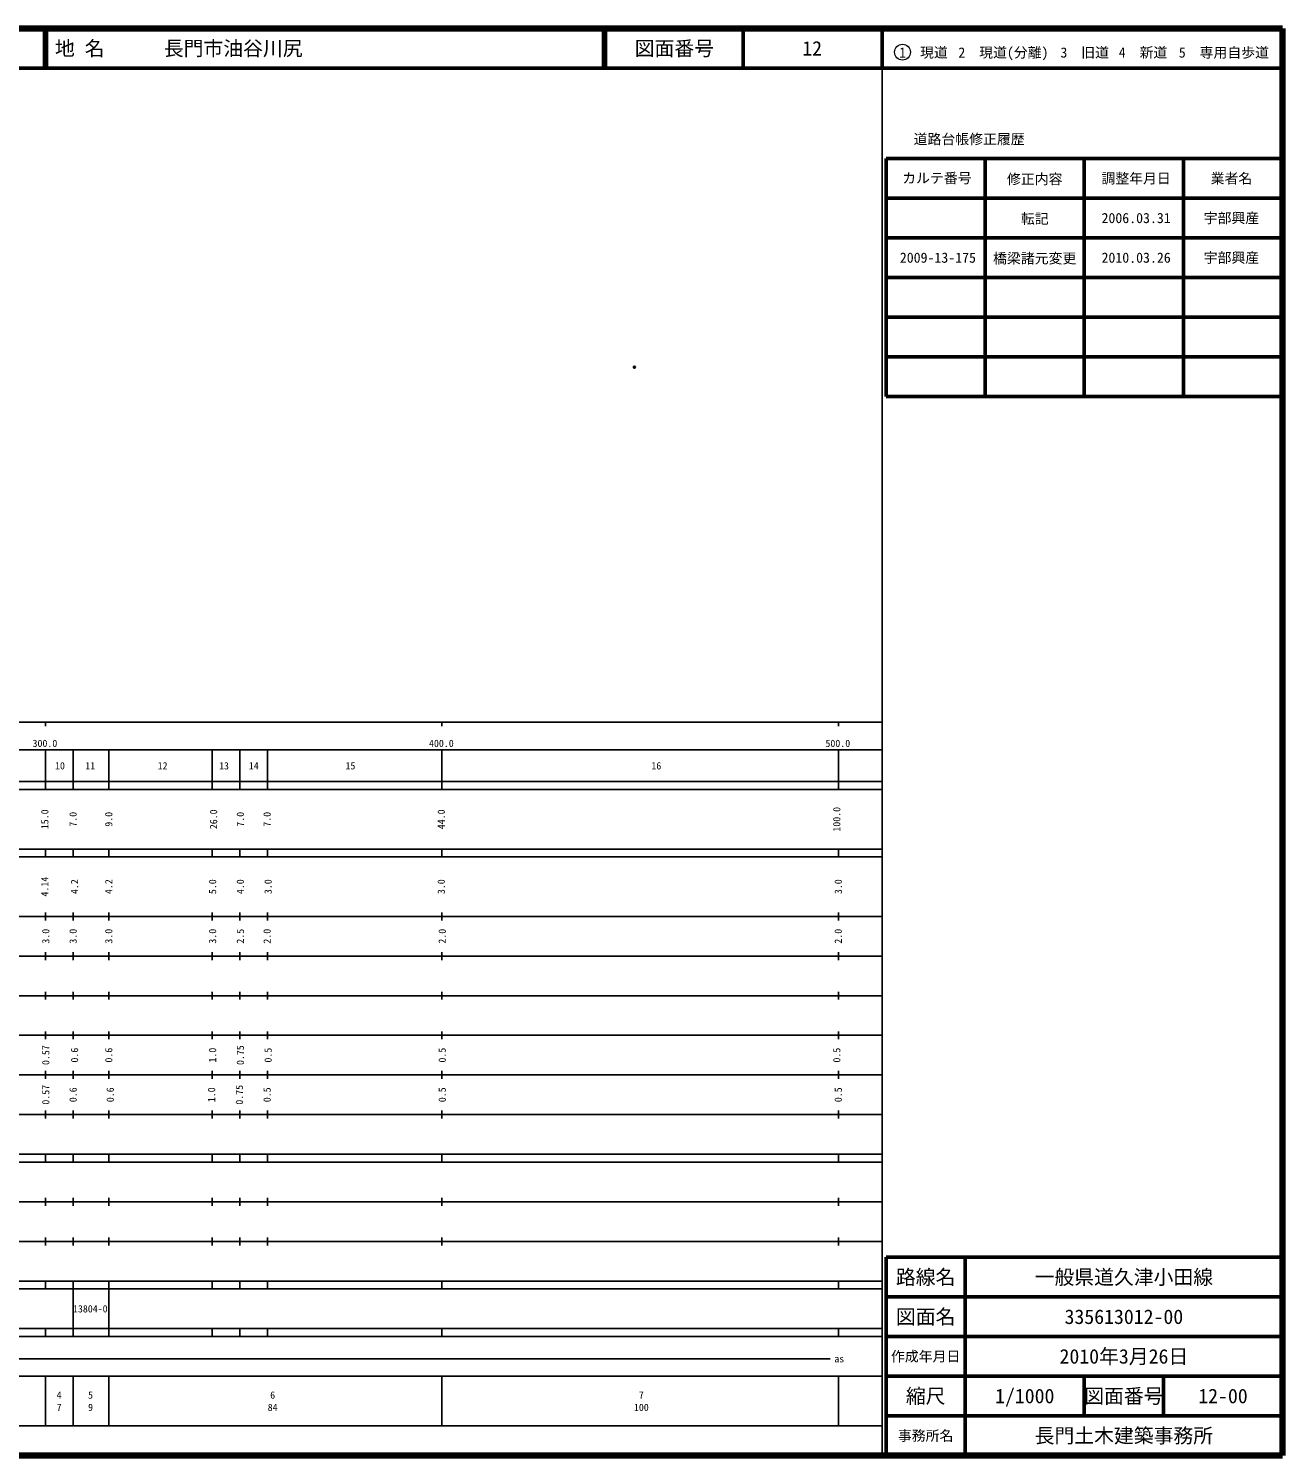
# Model space of a CAD drawing. Units: millimetres on the paper. Extents: x 40 to 680, y 20 to 380.
# Drawn here: x 363.7 to 680, y 20 to 380 of the extents above; entities that cross this region are included whole.
import ezdxf
from ezdxf.enums import TextEntityAlignment as Align

# ---------------------------------------------------------------- set-up
doc = ezdxf.new("R2010")
doc.units = ezdxf.units.MM
doc.header["$PDMODE"] = 32
doc.header["$PDSIZE"] = 0.5
doc.layers.add('M-OTRS', color=6, linetype='Continuous')
for name, color, linetype, lineweight in [('M-TTL', 2, 'Continuous', 140), ('M-TTL-BAND', 7, 'Continuous', 25), ('M-TTL-FRAM', 2, 'Continuous', 50), ('M-TTL-LINE', 7, 'Continuous', 50), ('M-TTL-TXT', 7, 'Continuous', 13)]:
    doc.layers.add(name, color=color, linetype=linetype, lineweight=lineweight)
doc.styles.add('ＭＳ ゴシック', font='')
doc.styles.get('ＭＳ ゴシック').set_extended_font_data('MS Gothic')

msp = doc.modelspace()

# ---------------------------------------------------------------- linework, layer by layer
at = {"layer": 'M-OTRS'}
msp.add_point((516.521, 294.548), dxfattribs=at)
at = {"layer": 'M-TTL'}
for p, q in [((680, 380), (40, 380)), ((680, 20), (680, 380)), ((40, 20), (680, 20))]:
    msp.add_line(p, q, dxfattribs=at)
at = {"layer": 'M-TTL-BAND'}
for p, q in [((579, 20), (579, 370)), ((40, 205), (579, 205)), ((368, 205), (368, 204)), ((468, 205), (468, 204)), ((568, 205), (568, 204)), ((68, 198), (579, 198)), ((368, 198), (368, 188)), ((375, 198), (375, 188)), ((384, 198), (384, 188)), ((410, 198), (410, 188)), ((417, 198), (417, 188)), ((424, 198), (424, 188)), ((468, 198), (468, 188)), ((568, 198), (568, 188)), ((40, 190), (579, 190)), ((40, 188), (579, 188)), ((40, 173), (579, 173)), ((368, 171), (368, 173)), ((375, 173), (375, 171)), ((384, 173), (384, 171)), ((410, 173), (410, 171)), ((417, 173), (417, 171)), ((424, 173), (424, 171)), ((468, 171), (468, 173)), ((568, 171), (568, 173)), ((40, 171), (579, 171)), ((40, 156), (579, 156)), ((368, 155), (368, 157)), ((375, 157), (375, 155)), ((384, 157), (384, 155)), ((410, 157), (410, 155)), ((417, 157), (417, 155)), ((424, 157), (424, 155)), ((468, 155), (468, 157)), ((568, 155), (568, 157)), ((46, 146), (579, 146)), ((368, 145), (368, 147)), ((375, 147), (375, 145)), ((384, 147), (384, 145)), ((410, 147), (410, 145)), ((417, 147), (417, 145)), ((424, 147), (424, 145)), ((468, 145), (468, 147)), ((568, 145), (568, 147)), ((368, 135), (368, 137)), ((375, 137), (375, 135)), ((384, 137), (384, 135)), ((410, 137), (410, 135)), ((417, 137), (417, 135)), ((424, 137), (424, 135)), ((468, 135), (468, 137)), ((568, 135), (568, 137)), ((52, 136), (579, 136)), ((46, 126), (579, 126)), ((368, 125), (368, 127)), ((375, 127), (375, 125)), ((384, 127), (384, 125)), ((410, 127), (410, 125)), ((417, 127), (417, 125)), ((424, 127), (424, 125)), ((468, 125), (468, 127)), ((568, 125), (568, 127)), ((52, 116), (579, 116)), ((368, 115), (368, 117)), ((375, 117), (375, 115)), ((384, 117), (384, 115)), ((410, 117), (410, 115)), ((417, 117), (417, 115)), ((424, 117), (424, 115)), ((468, 115), (468, 117)), ((568, 115), (568, 117)), ((46, 106), (579, 106)), ((368, 105), (368, 107)), ((375, 107), (375, 105)), ((384, 107), (384, 105)), ((410, 107), (410, 105)), ((417, 107), (417, 105)), ((424, 107), (424, 105)), ((468, 105), (468, 107)), ((568, 105), (568, 107)), ((40, 96), (579, 96)), ((40, 94), (579, 94)), ((368, 94), (368, 96)), ((375, 96), (375, 94)), ((384, 96), (384, 94)), ((410, 96), (410, 94)), ((417, 96), (417, 94)), ((424, 96), (424, 94)), ((468, 94), (468, 96)), ((568, 94), (568, 96)), ((49, 84), (579, 84)), ((368, 83), (368, 85)), ((375, 85), (375, 83)), ((384, 85), (384, 83)), ((410, 85), (410, 83)), ((417, 85), (417, 83)), ((424, 85), (424, 83)), ((468, 83), (468, 85)), ((568, 83), (568, 85)), ((40, 74), (579, 74)), ((368, 73), (368, 75)), ((375, 75), (375, 73)), ((384, 75), (384, 73)), ((410, 75), (410, 73)), ((417, 75), (417, 73)), ((424, 75), (424, 73)), ((468, 73), (468, 75)), ((568, 73), (568, 75)), ((40, 64), (579, 64)), ((40, 62), (579, 62)), ((368, 62), (368, 64)), ((375, 64), (375, 52)), ((384, 64), (384, 52)), ((410, 64), (410, 62)), ((417, 64), (417, 62)), ((424, 64), (424, 62)), ((468, 62), (468, 64)), ((568, 62), (568, 64)), ((40, 52), (579, 52)), ((368, 50), (368, 52)), ((375, 52), (375, 50)), ((384, 52), (384, 50)), ((410, 52), (410, 50)), ((417, 52), (417, 50)), ((424, 52), (424, 50)), ((468, 50), (468, 52)), ((568, 50), (568, 52)), ((40, 50), (579, 50)), ((70.805, 44.406), (565.903, 44.406)), ((40, 40), (579, 40)), ((368, 40), (368, 27.5)), ((375, 40), (375, 27.5)), ((384, 40), (384, 27.5)), ((468, 40), (468, 27.5)), ((568, 40), (568, 27.5)), ((68, 27.5), (579, 27.5))]:
    msp.add_line(p, q, dxfattribs=at)
at = {"layer": 'M-TTL-FRAM'}
for p, q in [((580, 347.197), (580, 287.197)), ((580, 347.197), (680, 347.197)), ((580, 287.197), (680, 287.197)), ((680, 70), (580, 70)), ((580, 70), (580, 20))]:
    msp.add_line(p, q, dxfattribs=at)
at = {"layer": 'M-TTL-LINE'}
for p, q in [((367.75, 380), (367.75, 370)), ((368.25, 380), (368.25, 370)), ((508.747, 380), (508.747, 370)), ((509.247, 380), (509.247, 370)), ((543.997, 380), (543.997, 370)), ((579, 380), (579, 370)), ((40, 370), (680, 370)), ((605, 347.197), (605, 287.197)), ((630, 347.197), (630, 287.197)), ((655, 347.197), (655, 287.197)), ((580, 337.197), (680, 337.197)), ((580, 327.197), (680, 327.197)), ((580, 317.197), (680, 317.197)), ((580, 307.197), (680, 307.197)), ((580, 297.197), (680, 297.197)), ((600, 70), (600, 20)), ((680, 60), (580, 60)), ((680, 50), (580, 50)), ((680, 40), (580, 40)), ((630, 40), (630, 30)), ((650, 40), (650, 30)), ((680, 30), (580, 30))]:
    msp.add_line(p, q, dxfattribs=at)
at = {"layer": 'M-TTL-TXT'}
msp.add_circle((584.147, 374.034), 2, dxfattribs=at)

# ---------------------------------------------------------------- texts
at = {"layer": 'M-TTL-BAND', "style": 'ＭＳ ゴシック'}
for s, p in [('300.0', (367.844, 198.195)), ('400.0', (467.844, 198.195)), ('500.0', (567.844, 198.195))]:
    msp.add_text(s, height=1.833, dxfattribs=at).set_placement(p, align=Align.BOTTOM_CENTER)
for s, p in [('10', (371.64, 194)), ('11', (379.278, 194)), ('12', (397.529, 194)), ('13', (413.029, 194)), ('14', (420.53, 194)), ('15', (444.911, 194)), ('16', (522.06, 194)), ('13804-0', (379.288, 57)), ('as', (568.201, 44.406)), ('4', (371.42, 35.238)), ('5', (379.352, 35.238)), ('6', (425.288, 35.238)), ('7', (518.288, 35.238)), ('7', (371.42, 32.131)), ('9', (379.352, 32.131)), ('84', (425.288, 32.131)), ('100', (518.288, 32.131))]:
    msp.add_text(s, height=1.833, dxfattribs=at).set_placement(p, align=Align.MIDDLE_CENTER)
for s, p in [('15.0', (367.805, 180.5)), ('7.0', (374.934, 180.5)), ('9.0', (383.934, 180.5)), ('26.0', (410.373, 180.5)), ('7.0', (417.123, 180.5)), ('7.0', (423.873, 180.5)), ('44.0', (467.805, 180.5)), ('100.0', (567.566, 180.5)), ('4.14', (367.798, 163.5)), ('4.2', (375.309, 163.5)), ('4.2', (383.934, 163.5)), ('5.0', (410.123, 163.5)), ('4.0', (417.123, 163.5)), ('3.0', (424.123, 163.5)), ('3.0', (467.798, 163.5)), ('3.0', (567.941, 163.5)), ('3.0', (368.048, 151)), ('3.0', (374.934, 151)), ('3.0', (383.934, 151)), ('3.0', (410.123, 151)), ('2.5', (417.123, 151)), ('2.0', (423.873, 151)), ('2.0', (468.048, 151)), ('2.0', (567.941, 151)), ('0.57', (368.048, 121)), ('0.6', (375.309, 121)), ('0.6', (383.934, 121)), ('1.0', (410.123, 121)), ('0.75', (417.123, 121)), ('0.5', (424.123, 121)), ('0.5', (468.048, 121)), ('0.5', (567.566, 121)), ('0.57', (368.048, 111)), ('0.6', (374.934, 111)), ('0.6', (384.309, 111)), ('1.0', (409.873, 111)), ('0.75', (416.873, 111)), ('0.5', (423.873, 111)), ('0.5', (468.048, 111)), ('0.5', (567.941, 111))]:
    msp.add_text(s, height=1.833, rotation=90, dxfattribs=at).set_placement(p, align=Align.MIDDLE_CENTER)
at = {"layer": 'M-TTL-TXT', "style": 'ＭＳ ゴシック'}
msp.add_text('地 名      長門市油谷川尻', height=3.666, dxfattribs=at).set_placement((370.38, 375), align=Align.MIDDLE_LEFT)
for s, height, p in [('図面番号', 3.666, (526.622, 375)), ('12', 3.666, (561.372, 375)), ('1\u3000現道', 2.566, (589.448, 373.958)), ('2\u3000現道(分離)', 2.566, (609.619, 373.958)), ('3\u3000旧道', 2.566, (630.121, 373.958)), ('4\u3000新道', 2.566, (644.824, 373.958)), ('5\u3000専用自歩道', 2.566, (665.228, 373.958)), ('道路台帳修正履歴', 2.566, (600.968, 352.113)), ('カルテ番号', 2.566, (592.839, 342.277)), ('修正内容', 2.566, (617.509, 342.023)), ('調整年月日', 2.566, (643.089, 342.197)), ('業者名', 2.566, (667.134, 342.197)), ('転記', 2.566, (617.509, 332.023)), ('2006.03.31', 2.566, (643.089, 332.197)), ('宇部興産', 2.566, (667.134, 332.197)), ('2009-13-175', 2.566, (593.089, 322.197)), ('橋梁諸元変更', 2.566, (617.509, 322.023)), ('2010.03.26', 2.566, (643.089, 322.197)), ('宇部興産', 2.566, (667.134, 322.197)), ('路線名', 3.666, (590, 65)), ('一般県道久津小田線', 3.666, (640, 65)), ('図面名', 3.666, (590, 55)), ('335613012-00', 3.666, (640, 55)), ('2010年3月26日', 3.666, (640, 45)), ('作成年月日', 2.566, (590, 45)), ('縮尺', 3.666, (590, 35)), ('1/1000', 3.666, (615, 35)), ('図面番号', 3.666, (640, 35)), ('12-00', 3.666, (665, 35)), ('事務所名', 2.566, (590, 25)), ('長門土木建築事務所', 3.666, (640, 25))]:
    msp.add_text(s, height=height, dxfattribs=at).set_placement(p, align=Align.MIDDLE_CENTER)

doc.saveas('drawing.dxf')
